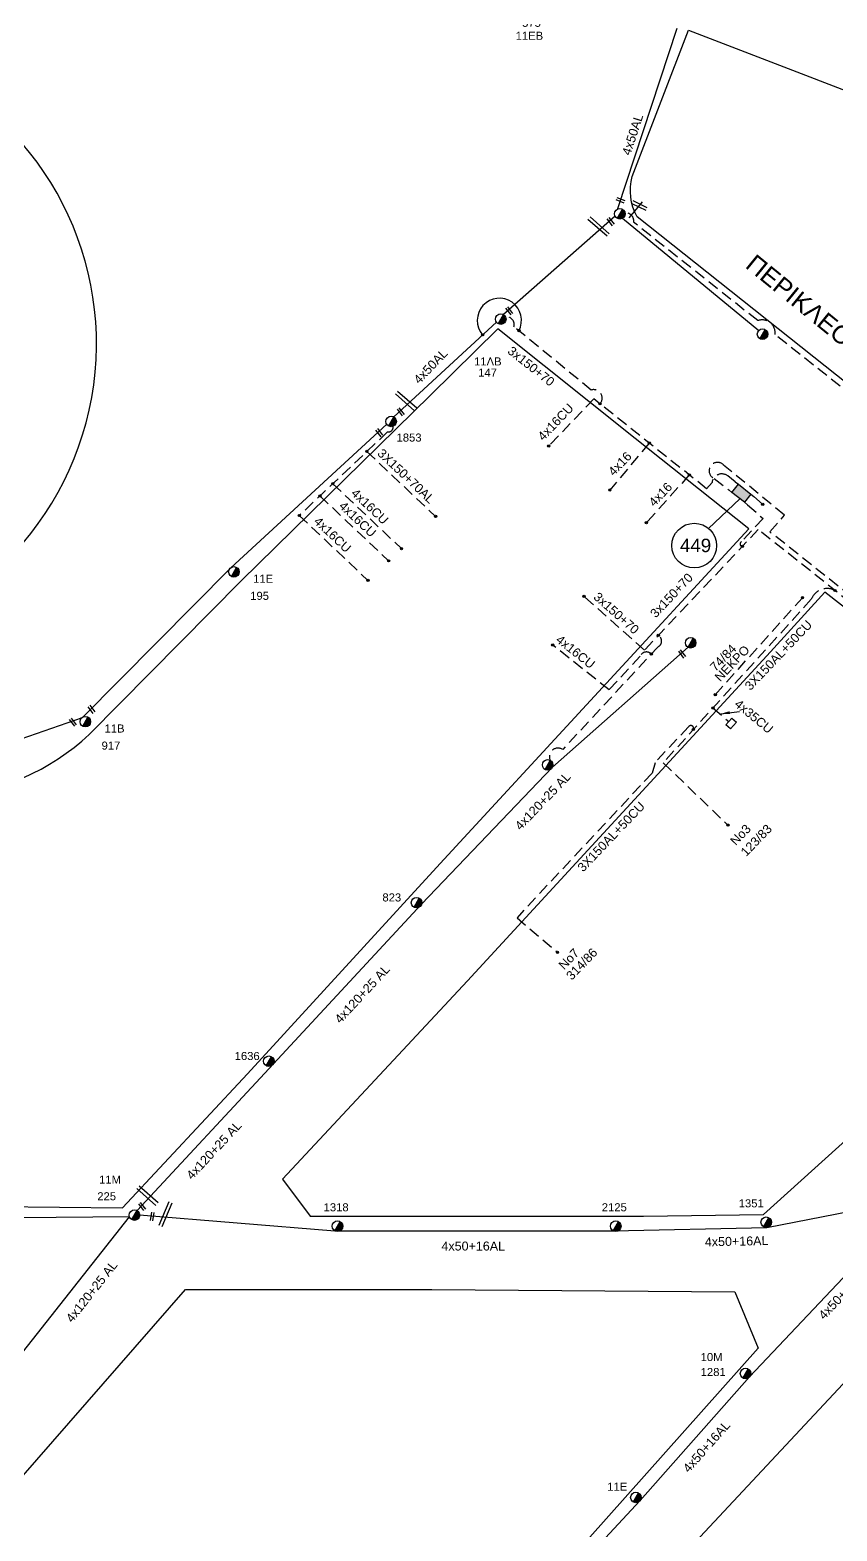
# Model space of a CAD drawing. Header units: millimetres. Extents: x -2590 to -1162, y 240 to 778.
# Drawn here: x -1465.7 to -1375.5, y 404.3 to 571.9 of the extents above; entities that cross this region are included whole.
import ezdxf
from ezdxf.enums import TextEntityAlignment as Align

# ---------------------------------------------------------------- set-up
doc = ezdxf.new("R2010")
doc.units = ezdxf.units.MM
doc.linetypes.add('DASHED', pattern=[19.05, 12.7, -6.35])
for name, color, linetype in [('2x13', 7, 'Continuous'), ('3x150+70', 7, 'Continuous'), ('3X150+70AL', 7, 'Continuous'), ('3x150AL+50CU', 7, 'Continuous'), ('4x16', 7, 'Continuous'), ('4x16CU', 7, 'Continuous'), ('4x35CU', 7, 'DASHED'), ('4x50', 7, 'Continuous'), ('4x50+16_5', 7, 'Continuous'), ('4x50+16AL', 7, 'Continuous'), ('Link Box 4 Διευθύνσεων', 7, 'Continuous'), ('TEXT ΚΑΛΩΔΙΩΝ', 7, 'Continuous'), ('Άγνωστα', 7, 'Continuous'), ('ΑΓΝΩΣΤΟ ΕΝΑΕΡΙΟ ΚΑΛΩΔΙΟ', 7, 'Continuous'), ('ΑΓΝΩΣΤΟ ΥΠΟΓΕΙΟ ΚΑΛΩΔΙΟ', 7, 'DASHED'), ('Γυμνά εναέρια ΧΤ (3Φ) 4x50AL', 7, 'Continuous'), ('Επιγραφές - Σχήματα', 7, 'Continuous'), ('Επιτοίχιο Κουτί', 7, 'Continuous'), ('Μηχανική τομή', 7, 'Continuous'), ('ΝΕΚΡΟ', 7, 'DASHED'), ('Στύλος ΦΜ', 7, 'Continuous'), ('Στύλος ΦΜ @ 1', 7, 'Continuous'), ('Συνδέσεις', 7, 'Continuous'), ('Συνεστραμμένα ΧΤ   4x120+25 AL', 7, 'SYN_LINE'), ('Τομή', 7, 'Continuous'), ('ΥΠΟΒΑΘΡΟ ΔΕΗ', 7, 'Continuous'), ('Υπόβαθρο ΔΕΗ', 7, 'Continuous')]:
    doc.layers.add(name, color=color, linetype=linetype)
doc.styles.add('arial', font='ARIAL.TTF')
doc.styles.get("Standard").update_dxf_attribs({"font": 'ARIAL.TTF'})
doc.linetypes.add('SYN_LINE', pattern='A,0.5,-0.0001,["/\\/\\/\\/",Standard,S=0.1,R=0,X=0,Y=-0.05],-0.25', length=0.7501)
doc.dimstyles.new('ISO-25', dxfattribs={"dimtxt": 2.5, "dimasz": 2.5, "dimexe": 1.25, "dimexo": 0.625, "dimtad": 1, "dimtxsty": 'Standard', "dimcen": 2.5, "dimadec": 0, "dimazin": 0, "dimtfac": 1, "dimtmove": 0, "dimatfit": 3, "dimfxl": 1, "dimarcsym": 0})

# ---------------------------------------------------------------- blocks, each defined once
blk = doc.blocks.new('ΥΠΑΡΧΩΝ ΤΣΙΜΕΝΤΕΝΙΟΣ ΣΤΥΛΟΣ')
at = {"layer": 'Στύλος ΦΜ'}
blk.add_hatch(color=256, dxfattribs=at).paths.add_polyline_path([(-1.29, -2.28, 0.574793), (2.62, 0, 0.268822), (1.3, 2.27)])
blk.add_line((-1.29, -2.28), (1.3, 2.27), dxfattribs=at)
blk.add_circle((0, 0), 2.62, dxfattribs=at)
at = {"layer": 'Στύλος ΦΜ', "flags": 4}
for tag, p in [('ΑΡΙΘΜΟΣ', (-4.68, 8.05)), ('ΤΥΠΟΣ', (-4.91, 3.03))]:
    blk.add_attdef(tag, p, '', height=4, dxfattribs=at)
blk = doc.blocks.new('LINK BOX 4 ΑΝΑΧΩΡΗΣΕΩΝ')
at = {"layer": 'Link Box 4 Διευθύνσεων', "ltscale": 40}
blk.add_hatch(color=256, dxfattribs=at).paths.add_polyline_path([(-3.54, 0), (-3.54, -4.67), (3.54, -4.67), (3.54, 0)])
for p, q in [((-3.54, 0), (-5.33, 0)), ((5.33, 0), (3.54, 0)), ((-3.54, -4.67), (-5.33, -4.67)), ((5.33, -4.67), (3.54, -4.67))]:
    blk.add_line(p, q, dxfattribs=at)
blk.add_lwpolyline([(-3.54, -4.67), (-3.54, 0), (3.54, 0), (3.54, -4.67)], close=True, dxfattribs=at)
blk = doc.blocks.new('_ΣΥΝΔΕΣΗ')
at = {"layer": 'Συνδέσεις', "linetype": 'SYN_LINE', "ltscale": 40}
blk.add_hatch(color=256, dxfattribs=at).paths.add_polyline_path([(0.5, -0.01, 1), (-0.5, -0.01, 1)])
at = {"layer": 'Συνδέσεις'}
blk.add_circle((0, -0.01), 0.5, dxfattribs=at)
blk = doc.blocks.new('ΤΟΜΗ')
at = {"layer": 'Τομή', "ltscale": 40}
for p, q in [((-0.03, -1.92), (-11.4, -1.92)), ((-0.03, -3.42), (-11.4, -3.42))]:
    blk.add_line(p, q, dxfattribs=at)
blk = doc.blocks.new('ΜΗΧΑΝΙΚΗ ΤΟΜΗ')
at = {"layer": 'Μηχανική τομή', "ltscale": 40}
for p, q in [((0, 0.76), (-3.79, 0.76)), ((0, -0.34), (-3.79, -0.34))]:
    blk.add_line(p, q, dxfattribs=at)
blk = doc.blocks.new('ΕΠΙΤΟΙΧΙΟ ΚΟΥΤΙ')
at = {"layer": 'Επιτοίχιο Κουτί', "ltscale": 40}
blk.add_lwpolyline([(-2.06, 1.35), (1.86, 1.35), (1.86, -1.39), (-2.06, -1.39)], close=True, dxfattribs=at)
blk = doc.blocks.new('τομή_')
at = {"layer": 'Επιγραφές - Σχήματα'}
for p, q in [((-1.29, -0.22), (0.13, 0.75)), ((-1.08, -0.46), (0.34, 0.51)), ((-0.66, 0.62), (-0.29, -0.37))]:
    blk.add_line(p, q, dxfattribs=at)

msp = doc.modelspace()

# ---------------------------------------------------------------- linework, layer by layer
at = {"layer": '2x13', "color": 133, "linetype": 'Continuous', "lineweight": -3, "ltscale": 0.1}
msp.add_lwpolyline([(-1399.49, 550.91), (-1384.26, 538.37)], dxfattribs=at)
at = {"layer": '3x150+70', "color": 2, "linetype": 'DASHED', "lineweight": -3, "ltscale": 0.1}
msp.add_lwpolyline([(-1402, 530.18, 0.757661), (-1402.98, 531.73), (-1411.61, 538.8, 0.516703), (-1412.57, 539.93, -1.73404)], format="xyb", dxfattribs=at)
at = {"layer": '3x150+70', "color": 30, "linetype": 'DASHED', "lineweight": -3, "ltscale": 0.1}
msp.add_lwpolyline([(-1384.79, 519.83), (-1383.82, 518.96)], dxfattribs=at)
for points in [[(-1385.52, 518.91), (-1383.78, 517.39), (-1386.18, 514.79, 0.799131), (-1386.08, 514.26, 6.17465)], [(-1330.63, 501.06), (-1334.9, 495.91), (-1340.15, 500.27), (-1346.02, 486.12), (-1347.09, 486.85, 0.562614), (-1350.16, 488.99), (-1384.31, 516.14), (-1397.03, 502.68), (-1403.78, 508.68)], [(-1375.75, 509.34, 0.44853), (-1378.39, 508.35), (-1394.93, 490.09), (-1387.7, 483.12)], [(-1395.48, 504.32, -0.607334), (-1395.51, 503.05), (-1406.16, 491.57, 0.768242), (-1407.56, 490.36)], [(-1391.57, 493.8, 0.943071), (-1392.1, 494.12), (-1395.85, 490.1), (-1396.18, 488.93), (-1411.27, 472.79), (-1406.76, 468.92)]]:
    msp.add_lwpolyline(points, format="xyb", dxfattribs=at)
at = {"layer": '3X150+70AL', "color": 2, "linetype": 'DASHED', "lineweight": -3, "ltscale": 0.1}
msp.add_lwpolyline([(-1331.1, 501.45), (-1334.93, 496.84), (-1344.51, 504.8), (-1343.84, 507.27), (-1382.43, 537.92, 0.560749), (-1384.38, 539.48), (-1398.24, 550.48, 0.4942), (-1399.19, 551.51)], format="xyb", dxfattribs=at)
at = {"layer": '3X150+70AL', "color": 151, "linetype": 'DASHED', "lineweight": -3, "ltscale": 0.1}
msp.add_lwpolyline([(-1428.05, 524.86), (-1420.37, 517.61)], dxfattribs=at)
at = {"layer": '3x150AL+50CU', "color": 2, "linetype": 'DASHED', "lineweight": -3, "ltscale": 0.1}
msp.add_lwpolyline([(-1340.44, 501.42), (-1346.49, 486.82, 0.508743), (-1350.03, 489.7), (-1383.01, 515.88), (-1381.39, 517.75), (-1388.18, 523.35, 1.231554), (-1389.23, 521.84), (-1387.6, 520.57)], format="xyb", dxfattribs=at)
at = {"layer": '4x16', "color": 2, "linetype": 'DASHED', "lineweight": -3, "ltscale": 0.1}
for points in [[(-1396.49, 525.8), (-1400.9, 520.56)], [(-1392.02, 522.24), (-1396.81, 516.91)]]:
    msp.add_lwpolyline(points, dxfattribs=at)
at = {"layer": '4x16CU', "color": 2, "linetype": 'DASHED', "lineweight": -3, "ltscale": 0.1}
msp.add_lwpolyline([(-1402.69, 530.74), (-1407.73, 525.47)], dxfattribs=at)
at = {"layer": '4x16CU', "color": 151, "linetype": 'DASHED', "lineweight": -3, "ltscale": 0.1}
for points in [[(-1433.29, 519.9), (-1425.62, 512.65)], [(-1431.85, 521.26), (-1424.18, 514.01)], [(-1435.6, 517.72), (-1427.93, 510.46)]]:
    msp.add_lwpolyline(points, dxfattribs=at)
at = {"layer": '4x16CU', "color": 30, "linetype": 'DASHED', "lineweight": -3, "ltscale": 0.1}
msp.add_lwpolyline([(-1396.26, 502.24, 0.534677), (-1397.51, 502), (-1400.99, 498.23), (-1407.28, 503.24)], format="xyb", dxfattribs=at)
at = {"layer": '4x35CU', "color": 30, "linetype": 'DASHED', "lineweight": -3, "ltscale": 0.1}
msp.add_lwpolyline([(-1389.38, 496.22), (-1387.6, 494.69)], dxfattribs=at)
at = {"layer": '4x50', "color": 2, "linetype": 'Continuous', "lineweight": -3, "ltscale": 0.1}
msp.add_lwpolyline([(-1413.57, 539.31), (-1425.04, 528.73)], dxfattribs=at)
at = {"layer": '4x50', "color": 151, "linetype": 'Continuous', "lineweight": -3, "ltscale": 0.1}
msp.add_lwpolyline([(-1553.7, 483.86), (-1523.88, 485.47), (-1482.14, 487.39), (-1459.84, 495.16), (-1443.25, 511.88), (-1425.83, 527.9)], dxfattribs=at)
at = {"layer": '4x50+16_5', "color": 173, "linetype": 'Continuous', "lineweight": -3, "ltscale": 0.1}
msp.add_lwpolyline([(-1454.58, 439.36), (-1491.39, 439.02), (-1521.19, 432.66)], dxfattribs=at)
at = {"layer": '4x50+16AL', "color": 151, "linetype": 'Continuous', "lineweight": -3, "ltscale": 0.1}
msp.add_lwpolyline([(-1349.89, 487.65), (-1358.81, 464.84), (-1366.39, 441.5), (-1385.28, 421.5), (-1397.5, 407.7), (-1412.59, 391.46)], dxfattribs=at)
at = {"layer": '4x50+16AL', "color": 1, "linetype": 'Continuous', "lineweight": -3, "ltscale": 0.1}
msp.add_lwpolyline([(-1453.44, 439.59), (-1431.62, 437.82), (-1400.53, 437.82), (-1383.35, 438.19), (-1366.39, 441.5)], dxfattribs=at)
at = {"layer": 'ΑΓΝΩΣΤΟ ΕΝΑΕΡΙΟ ΚΑΛΩΔΙΟ', "color": 2, "linetype": 'SYN_LINE', "lineweight": -3, "ltscale": 10}
msp.add_lwpolyline([(-1400.3, 551.15), (-1412.79, 540.16)], dxfattribs=at)
at = {"layer": 'ΑΓΝΩΣΤΟ ΥΠΟΓΕΙΟ ΚΑΛΩΔΙΟ', "color": 2, "linetype": 'DASHED', "lineweight": -3, "ltscale": 0.1}
msp.add_lwpolyline([(-1386.88, 521.48), (-1387.72, 522.13, 0.578456), (-1389.48, 521.4), (-1390.09, 520.71), (-1402.69, 530.74)], format="xyb", dxfattribs=at)
at = {"layer": 'ΑΓΝΩΣΤΟ ΥΠΟΓΕΙΟ ΚΑΛΩΔΙΟ', "color": 151, "linetype": 'DASHED', "lineweight": -3, "ltscale": 0.1}
msp.add_lwpolyline([(-1425.12, 527.67, -0.521656), (-1425.73, 527.05), (-1435.6, 517.72)], format="xyb", dxfattribs=at)
at = {"layer": 'Γυμνά εναέρια ΧΤ (3Φ) 4x50AL', "color": 133, "lineweight": -3, "ltscale": 0.1}
msp.add_lwpolyline([(-1393.43, 572.12), (-1400.03, 551.95)], dxfattribs=at)
at = {"layer": 'ΝΕΚΡΟ', "linetype": 'DASHED', "lineweight": -3, "ltscale": 0.1}
msp.add_lwpolyline([(-1389.12, 497.69), (-1379.37, 508.53)], dxfattribs=at)
at = {"layer": 'Συνεστραμμένα ΧΤ   4x120+25 AL', "color": 30, "linetype": 'SYN_LINE', "lineweight": -3, "ltscale": 10}
msp.add_lwpolyline([(-1392.16, 502.99), (-1407.32, 489.6), (-1421.93, 474.3), (-1438.48, 456.46), (-1453.73, 440.08)], dxfattribs=at)
at = {"layer": 'Συνεστραμμένα ΧΤ   4x120+25 AL', "color": 173, "linetype": 'SYN_LINE', "lineweight": -3, "ltscale": 10}
msp.add_lwpolyline([(-1497.19, 390.72), (-1482.97, 406.2), (-1469.07, 421.04), (-1454.58, 439.36)], dxfattribs=at)
at = {"layer": 'ΥΠΟΒΑΘΡΟ ΔΕΗ', "lineweight": -3}
msp.add_lwpolyline([(-1398.4, 555.59), (-1392.12, 571.94), (-1335.1, 550), (-1349.33, 512.52), (-1397.85, 551.07, -0.192604), (-1398.4, 555.59, -1.877436)], format="xyb", dxfattribs=at)
for points in [[(-1397.96, 551.94), (-1398.79, 550.95)], [(-1514.69, 484.48), (-1514.69, 441.08), (-1483.53, 440.69), (-1455.35, 440.38), (-1441.4, 455.34), (-1419.84, 478.84), (-1385.36, 516.22), (-1398.07, 526.32), (-1413.41, 538.57), (-1420.93, 531.14), (-1442.08, 510.43), (-1459.06, 493.26), (-1459.06, 493.26), (-1459.06, 493.26), (-1459.06, 493.26)], [(-1437.49, 443.58), (-1434.37, 439.44), (-1397.12, 439.44), (-1383.72, 439.63), (-1372.63, 449.65), (-1356.73, 493.42), (-1376.86, 509.14), (-1382.93, 502.5), (-1416.81, 465.72), (-1437.49, 443.58)], [(-1478.17, 391.56), (-1479.79, 395.26), (-1448.33, 431.25), (-1420.77, 431.25), (-1386.93, 431.01), (-1384.32, 424.72), (-1413.75, 391.68), (-1445.52, 391.81), (-1478.17, 391.56)], [(-1398.22, 392), (-1399.32, 394.5), (-1371.67, 424.12), (-1360.62, 425.29), (-1332.97, 395.92), (-1335.67, 393.38), (-1363.96, 392.82), (-1398.22, 392)]]:
    msp.add_lwpolyline(points, dxfattribs=at)
for centre, radius, start, end in [((-1492.51, 536.9), 34.25, 275.391, 64.3482), ((-1477.14, 512.82), 26.64, 274.6391, 312.7463)]:
    msp.add_arc(centre, radius, start, end, dxfattribs=at)
at = {"layer": 'ΥΠΟΒΑΘΡΟ ΔΕΗ', "lineweight": -3, "ltscale": 0.1}
msp.add_arc((-1413.24, 539.51), 2.47, 331.8707, 220.8343, dxfattribs=at)
at = {"layer": 'Υπόβαθρο ΔΕΗ', "lineweight": -3}
msp.add_lwpolyline([(-1386.37, 519.59), (-1389.87, 516.27)], dxfattribs=at)
msp.add_circle((-1391.47, 514.35), 2.5, dxfattribs=at)

# ---------------------------------------------------------------- block references
at = {"layer": 'Link Box 4 Διευθύνσεων', "lineweight": -3, "xscale": 0.2499999999999998, "yscale": 0.2499999999999998, "zscale": 0.2499999999999998, "rotation": 141.5189481531489}
msp.add_blockref('LINK BOX 4 ΑΝΑΧΩΡΗΣΕΩΝ', (-1386.56, 519.74), dxfattribs=at)
at = {"layer": 'Επιγραφές - Σχήματα', "rotation": 299.7579530802306}
msp.add_blockref('τομή_', (-1397.49, 551.87), dxfattribs=at)
at = {"layer": 'Επιτοίχιο Κουτί', "color": 1, "lineweight": -3, "ltscale": 0.1, "xscale": 0.25, "yscale": 0.25, "zscale": 0.25, "rotation": 49.53891581448941}
msp.add_blockref('ΕΠΙΤΟΙΧΙΟ ΚΟΥΤΙ', (-1387.33, 494.49), dxfattribs=at)
at = {"layer": 'Μηχανική τομή', "lineweight": -3}
for p, xscale, yscale, zscale, rotation in [((-1400.15, 553.17), 0.2499999999999676, 0.2499999999999676, 0.2499999999999676, 158.4061342750726), ((-1401.07, 550.95), 0.2499999999999677, 0.2499999999999677, 0.2499999999999677, 127.8342071255363), ((-1412.41, 540.98), 0.2499999999999677, 0.2499999999999677, 0.2499999999999677, 127.8342071255363), ((-1424.53, 529.7), 0.2499999999999677, 0.2499999999999677, 0.2499999999999677, 127.8342071255363), ((-1426.93, 527.38), 0.2499999999999677, 0.2499999999999677, 0.2499999999999677, 127.8342071255363), ((-1393.09, 502.66), 0.2499999999999677, 0.2499999999999677, 0.2499999999999677, 127.8342071255363), ((-1459.08, 496.46), 0.2499999999999677, 0.2499999999999677, 0.2499999999999677, 127.8342071255363), ((-1461.16, 495.04), 0.2499999999999677, 0.2499999999999677, 0.2499999999999677, 127.8342071255363), ((-1453.43, 440.94), 0.2499999999999677, 0.2499999999999677, 0.2499999999999677, 127.8342071255363), ((-1451.94, 439.88), 0.2499999999999676, 0.2499999999999676, 0.2499999999999676, 81.46988086905186)]:
    msp.add_blockref('ΜΗΧΑΝΙΚΗ ΤΟΜΗ', p, dxfattribs=dict(at, xscale=xscale, yscale=yscale, zscale=zscale, rotation=rotation))
at = {"layer": 'Στύλος ΦΜ @ 1', "lineweight": -3, "ltscale": 40}
ref = msp.add_blockref('ΥΠΑΡΧΩΝ ΤΣΙΜΕΝΤΕΝΙΟΣ ΣΤΥΛΟΣ', (-1409.65, 574.29), dxfattribs=dict(at, xscale=0.225, yscale=0.225, zscale=0.225))
ref.add_attrib('ΤΥΠΟΣ', '11EB', dxfattribs={"layer": 'Στύλος ΦΜ', "height": 0.9, "flags": 4}).set_placement((-1411.42, 570.58), align=Align.BOTTOM_LEFT)
ref.add_attrib('ΑΡΙΘΜΟΣ', '575', (-1410.7, 572.3), dxfattribs={"layer": 'Στύλος ΦΜ', "height": 0.9, "flags": 4})
for p, xscale, yscale, zscale in [((-1399.78, 551.42), 0.225, 0.225, 0.225), ((-1383.83, 537.97), 0.225, 0.225, 0.225), ((-1391.87, 503.5), 0.2249999999999943, 0.2249999999999943, 0.2249999999999943), ((-1407.85, 489.85), 0.2249999999999943, 0.2249999999999943, 0.2249999999999943)]:
    msp.add_blockref('ΥΠΑΡΧΩΝ ΤΣΙΜΕΝΤΕΝΙΟΣ ΣΤΥΛΟΣ', p, dxfattribs=dict(at, xscale=xscale, yscale=yscale, zscale=zscale))
ref = msp.add_blockref('ΥΠΑΡΧΩΝ ΤΣΙΜΕΝΤΕΝΙΟΣ ΣΤΥΛΟΣ', (-1413.09, 539.65), dxfattribs=dict(at, xscale=0.2249999999999943, yscale=0.2249999999999943, zscale=0.2249999999999943))
ref.add_attrib('ΤΥΠΟΣ', '11ΛΒ', dxfattribs={"layer": 'Στύλος ΦΜ', "height": 0.9, "flags": 4}).set_placement((-1416.07, 534.2), align=Align.BOTTOM_LEFT)
ref.add_attrib('ΑΡΙΘΜΟΣ', '147', (-1415.61, 533.22), dxfattribs={"layer": 'Στύλος ΦΜ', "height": 0.9, "flags": 4})
ref = msp.add_blockref('ΥΠΑΡΧΩΝ ΤΣΙΜΕΝΤΕΝΙΟΣ ΣΤΥΛΟΣ', (-1425.34, 528.22), dxfattribs=dict(at, xscale=0.2249999999999943, yscale=0.2249999999999943, zscale=0.2249999999999943))
ref.add_attrib('ΑΡΙΘΜΟΣ', '1853', (-1424.73, 525.97), dxfattribs={"layer": 'Στύλος ΦΜ', "height": 0.9, "flags": 4})
ref = msp.add_blockref('ΥΠΑΡΧΩΝ ΤΣΙΜΕΝΤΕΝΙΟΣ ΣΤΥΛΟΣ', (-1442.9, 511.41), dxfattribs=dict(at, xscale=0.2249999999999943, yscale=0.2249999999999943, zscale=0.2249999999999943))
ref.add_attrib('ΤΥΠΟΣ', '11E', dxfattribs={"layer": 'Στύλος ΦΜ', "height": 0.9, "flags": 4}).set_placement((-1440.76, 509.93), align=Align.BOTTOM_LEFT)
ref.add_attrib('ΑΡΙΘΜΟΣ', '195', (-1441.08, 508.29), dxfattribs={"layer": 'Στύλος ΦΜ', "height": 0.9, "flags": 4})
ref = msp.add_blockref('ΥΠΑΡΧΩΝ ΤΣΙΜΕΝΤΕΝΙΟΣ ΣΤΥΛΟΣ', (-1459.5, 494.68), dxfattribs=dict(at, xscale=0.2249999999999943, yscale=0.2249999999999943, zscale=0.2249999999999943))
ref.add_attrib('ΤΥΠΟΣ', '11B', dxfattribs={"layer": 'Στύλος ΦΜ', "height": 0.9, "flags": 4}).set_placement((-1457.36, 493.2), align=Align.BOTTOM_LEFT)
ref.add_attrib('ΑΡΙΘΜΟΣ', '917', (-1457.69, 491.56), dxfattribs={"layer": 'Στύλος ΦΜ', "height": 0.9, "flags": 4})
ref = msp.add_blockref('ΥΠΑΡΧΩΝ ΤΣΙΜΕΝΤΕΝΙΟΣ ΣΤΥΛΟΣ', (-1422.49, 474.46), dxfattribs=dict(at, xscale=0.2249999999999943, yscale=0.2249999999999943, zscale=0.2249999999999943))
ref.add_attrib('ΑΡΙΘΜΟΣ', '823', (-1426.31, 474.6), dxfattribs={"layer": 'Στύλος ΦΜ', "height": 0.9, "flags": 4})
ref = msp.add_blockref('ΥΠΑΡΧΩΝ ΤΣΙΜΕΝΤΕΝΙΟΣ ΣΤΥΛΟΣ', (-1439, 456.75), dxfattribs=dict(at, xscale=0.2249999999999943, yscale=0.2249999999999943, zscale=0.2249999999999943))
ref.add_attrib('ΑΡΙΘΜΟΣ', '1636', (-1442.82, 456.89), dxfattribs={"layer": 'Στύλος ΦΜ', "height": 0.9, "flags": 4})
ref = msp.add_blockref('ΥΠΑΡΧΩΝ ΤΣΙΜΕΝΤΕΝΙΟΣ ΣΤΥΛΟΣ', (-1454.02, 439.57), dxfattribs=dict(at, xscale=0.2249999999999943, yscale=0.2249999999999943, zscale=0.2249999999999943))
ref.add_attrib('ΤΥΠΟΣ', '11M', dxfattribs={"layer": 'Στύλος ΦΜ', "height": 0.9, "flags": 4}).set_placement((-1457.97, 442.81), align=Align.BOTTOM_LEFT)
ref.add_attrib('ΑΡΙΘΜΟΣ', '225', (-1458.17, 441.22), dxfattribs={"layer": 'Στύλος ΦΜ', "height": 0.9, "flags": 4})
ref = msp.add_blockref('ΥΠΑΡΧΩΝ ΤΣΙΜΕΝΤΕΝΙΟΣ ΣΤΥΛΟΣ', (-1383.42, 438.77), dxfattribs=dict(at, xscale=0.2249999999999943, yscale=0.2249999999999943, zscale=0.2249999999999943))
ref.add_attrib('ΑΡΙΘΜΟΣ', '1351', (-1386.5, 440.43), dxfattribs={"layer": 'Στύλος ΦΜ', "height": 0.9, "flags": 4})
ref = msp.add_blockref('ΥΠΑΡΧΩΝ ΤΣΙΜΕΝΤΕΝΙΟΣ ΣΤΥΛΟΣ', (-1431.33, 438.33), dxfattribs=dict(at, xscale=0.2249999999999943, yscale=0.2249999999999943, zscale=0.2249999999999943))
ref.add_attrib('ΑΡΙΘΜΟΣ', '1318', (-1432.88, 439.99), dxfattribs={"layer": 'Στύλος ΦΜ', "height": 0.9, "flags": 4})
ref = msp.add_blockref('ΥΠΑΡΧΩΝ ΤΣΙΜΕΝΤΕΝΙΟΣ ΣΤΥΛΟΣ', (-1400.24, 438.33), dxfattribs=dict(at, xscale=0.2249999999999943, yscale=0.2249999999999943, zscale=0.2249999999999943))
ref.add_attrib('ΑΡΙΘΜΟΣ', '2125', (-1401.8, 439.99), dxfattribs={"layer": 'Στύλος ΦΜ', "height": 0.9, "flags": 4})
ref = msp.add_blockref('ΥΠΑΡΧΩΝ ΤΣΙΜΕΝΤΕΝΙΟΣ ΣΤΥΛΟΣ', (-1385.73, 421.87), dxfattribs=dict(at, xscale=0.2249999999999943, yscale=0.2249999999999943, zscale=0.2249999999999943))
ref.add_attrib('ΤΥΠΟΣ', '10M', dxfattribs={"layer": 'Στύλος ΦΜ', "height": 0.9, "flags": 4}).set_placement((-1390.75, 422.99), align=Align.BOTTOM_LEFT)
ref.add_attrib('ΑΡΙΘΜΟΣ', '1281', (-1390.75, 421.59), dxfattribs={"layer": 'Στύλος ΦΜ', "height": 0.9, "flags": 4})
ref = msp.add_blockref('ΥΠΑΡΧΩΝ ΤΣΙΜΕΝΤΕΝΙΟΣ ΣΤΥΛΟΣ', (-1397.99, 408.03), dxfattribs=dict(at, xscale=0.2249999999999943, yscale=0.2249999999999943, zscale=0.2249999999999943))
ref.add_attrib('ΤΥΠΟΣ', '11E', dxfattribs={"layer": 'Στύλος ΦΜ', "height": 0.9, "flags": 4}).set_placement((-1401.19, 408.51), align=Align.BOTTOM_LEFT)
at = {"layer": 'Συνδέσεις', "lineweight": -3, "xscale": 0.25, "yscale": 0.25, "zscale": 0.25}
for p in [(-1411.06, 538.35), (-1415.1, 537.9), (-1402, 530.19), (-1428.05, 524.87), (-1407.73, 525.47), (-1396.49, 525.81), (-1392.02, 522.24), (-1433.29, 519.9), (-1431.85, 521.27), (-1400.9, 520.56), (-1383.82, 518.97), (-1435.6, 517.72), (-1420.37, 517.61), (-1396.81, 516.92), (-1424.18, 514.01), (-1386.08, 514.27), (-1425.62, 512.65), (-1427.92, 510.47), (-1403.78, 508.68), (-1379.37, 508.53), (-1375.75, 509.34), (-1407.28, 503.24), (-1395.48, 504.32), (-1396.26, 502.24), (-1389.38, 496.22), (-1389.12, 497.69), (-1391.57, 493.81), (-1387.7, 483.13), (-1406.75, 468.92)]:
    msp.add_blockref('_ΣΥΝΔΕΣΗ', p, dxfattribs=at)
at = {"layer": 'Τομή', "lineweight": -3, "xscale": 0.2499999999999997, "yscale": 0.2499999999999997, "zscale": 0.2499999999999997}
for p, rotation in [((-1400.64, 549.54), 318.624104279148), ((-1422.15, 530.05), 318.624104279148), ((-1451.05, 441.29), 318.624104279148), ((-1450.48, 438.11), 246.9941456113777)]:
    msp.add_blockref('ΤΟΜΗ', p, dxfattribs=dict(at, rotation=rotation))

# ---------------------------------------------------------------- texts
at = {"layer": 'TEXT ΚΑΛΩΔΙΩΝ', "lineweight": -3, "ltscale": 0.1}
for s, rotation, p in [('4x50AL', 71.8818, (-1398.36, 560.27)), ('4x50AL', 71.8818, (-1398.36, 560.27)), ('3x150+70', 321.5332, (-1409.69, 534.39)), ('4x50AL', 46.3296, (-1420.93, 534.38)), ('4x16CU', 46.3296, (-1406.96, 528.15)), ('4x16', 46.3296, (-1399.78, 523.49)), ('4x16', 46.3296, (-1395.25, 520.07)), ('3X150AL+50CU', 46.3296, (-1382.06, 502.11)), ('ΝΕΚΡΟ', 46.3296, (-1387.24, 501.2)), ('4x35CU', 320.2978, (-1384.8, 495.27)), ('3X150AL+50CU', 46.3296, (-1400.75, 481.84))]:
    msp.add_text(s, height=1, rotation=rotation, dxfattribs=at).set_placement(p, align=Align.MIDDLE_CENTER)
at = {"layer": 'TEXT ΚΑΛΩΔΙΩΝ', "linetype": 'Continuous', "lineweight": -3, "ltscale": 0.1}
for s, rotation, p in [('3X150+70AL', 316.6114, (-1423.66, 522.12)), ('4x16CU', 316.6114, (-1427.71, 518.73)), ('4x16CU', 316.6114, (-1429.08, 517.3)), ('4x16CU', 316.6114, (-1431.88, 515.58)), ('3x150+70', 46.6122, (-1394.01, 508.79)), ('3x150+70', 318.3717, (-1400.17, 506.81)), ('4x16CU', 321.4722, (-1404.73, 502.49)), ('4x120+25 AL', 46.3177, (-1408.39, 485.82)), ('4x120+25 AL', 47.1459, (-1428.57, 464.27)), ('4x120+25 AL', 47.0477, (-1445.14, 446.82)), ('4x50+16AL', 1.2184, (-1386.73, 436.65)), ('4x120+25 AL', 51.6494, (-1458.8, 431.03)), ('4x50+16AL', 46.6331, (-1374.88, 430.75)), ('4x50+16AL', 48.4447, (-1390.1, 413.71))]:
    msp.add_text(s, height=1, rotation=rotation, dxfattribs=at).set_placement(p, align=Align.MIDDLE_CENTER)
msp.add_text('4x50+16AL', height=1, dxfattribs=at).set_placement((-1416.16, 436.11), align=Align.MIDDLE_CENTER)
at = {"layer": 'Άγνωστα', "color": 7, "lineweight": -3, "insert": (-1393.07, 515.12), "char_height": 1.5, "width": 4.551914400963142e-14, "attachment_point": 1}
msp.add_mtext('449', dxfattribs=at)
at = {"layer": 'Άγνωστα', "color": 7, "lineweight": -3, "char_height": 1, "attachment_point": 1, "rotation": 46}
for s, insert in [('74/84', (-1389.82, 500.92)), ('No3', (-1387.55, 481.48)), ('123/83', (-1386.38, 480.25)), ('No7', (-1406.73, 467.6)), ('314/86', (-1405.88, 466.43))]:
    msp.add_mtext_dynamic_manual_height_columns(s, width=1.8, gutter_width=0, heights=[0.73], dxfattribs=dict(at, insert=insert))
at = {"layer": 'ΥΠΟΒΑΘΡΟ ΔΕΗ', "lineweight": -3, "ltscale": 40, "insert": (-1384.61, 547.03), "char_height": 2, "width": 26.3134, "attachment_point": 1, "rotation": 320.8223, "style": 'arial'}
msp.add_mtext('ΠΕΡΙΚΛΕΟΥΣ', dxfattribs=at)

# ---------------------------------------------------------------- leaders
at = {"layer": 'Επιγραφές - Σχήματα', "lineweight": -3, "ltscale": 40}
msp.add_leader([(-1388.48, 495.57), (-1386.41, 495.83)], dimstyle='ISO-25', override={"dimasz": 1, "dimtad": 0}, dxfattribs=at)

doc.saveas('drawing.dxf')
